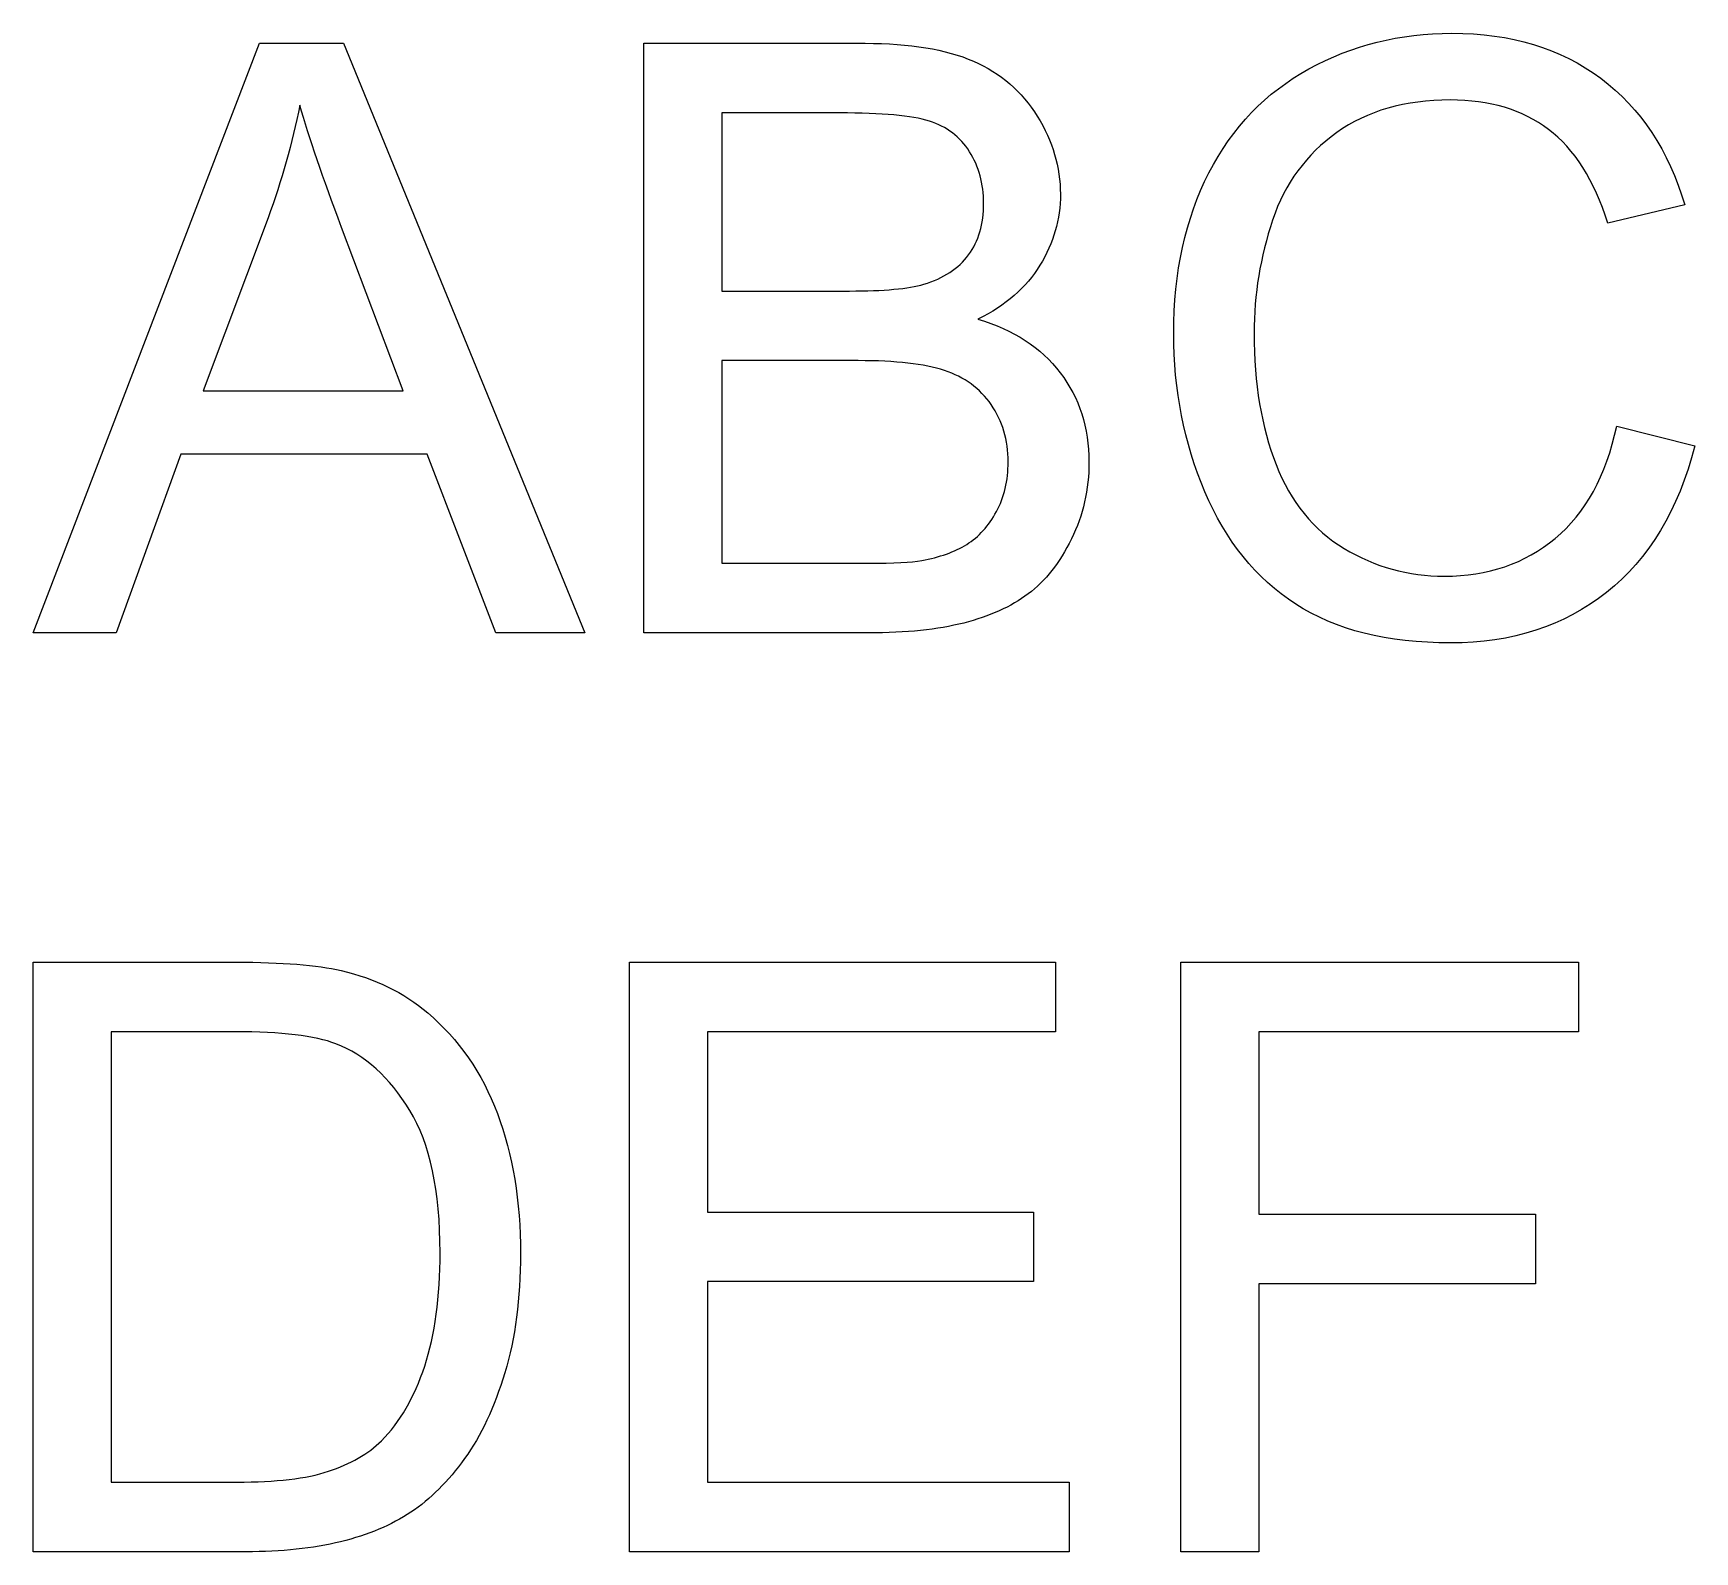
# Model space of a CAD drawing. Header units: millimetres. Extents: x 10 to 38.2, y -5.8 to 20.
import ezdxf

# ---------------------------------------------------------------- set-up
doc = ezdxf.new("R2010")
doc.units = ezdxf.units.MM
doc.layers.get('0').update_dxf_attribs({"lineweight": 25, "true_color": 0xffffff})

msp = doc.modelspace()

# ---------------------------------------------------------------- linework, layer by layer
for p, q in [((10, 9.829), (13.84, 19.829)), ((13.84, 19.829), (15.266, 19.829)), ((15.266, 19.829), (19.359, 9.829)), ((20.36, 9.829), (20.36, 19.829)), ((20.36, 19.829), (24.112, 19.829)), ((23.682, 18.649), (21.683, 18.649)), ((21.683, 18.649), (21.683, 15.628)), ((38.019, 17.087), (36.716, 16.78)), ((13.984, 16.869), (12.885, 13.936)), ((16.276, 13.936), (15.232, 16.705)), ((21.683, 15.628), (23.846, 15.628)), ((23.996, 14.447), (21.683, 14.447)), ((21.683, 14.447), (21.683, 11.01)), ((12.885, 13.936), (16.276, 13.936)), ((36.866, 13.336), (38.189, 13.001)), ((12.503, 12.858), (11.405, 9.829)), ((16.685, 12.858), (12.503, 12.858)), ((17.851, 9.829), (16.685, 12.858)), ((21.683, 11.01), (24.173, 11.01)), ((11.405, 9.829), (10, 9.829)), ((19.359, 9.829), (17.851, 9.829)), ((24.173, 9.829), (20.36, 9.829)), ((10, -5.756), (10, 4.244)), ((10, 4.244), (13.445, 4.244)), ((20.114, -5.756), (20.114, 4.244)), ((20.114, 4.244), (27.345, 4.244)), ((27.345, 4.244), (27.345, 3.064)), ((29.471, -5.756), (29.471, 4.244)), ((29.471, 4.244), (36.217, 4.244)), ((36.217, 4.244), (36.217, 3.064)), ((13.424, 3.064), (11.323, 3.064)), ((11.323, 3.064), (11.323, -4.575)), ((27.345, 3.064), (21.437, 3.064)), ((21.437, 3.064), (21.437, 0.002)), ((36.217, 3.064), (30.795, 3.064)), ((30.795, 3.064), (30.795, -0.032)), ((21.437, 0.002), (26.969, 0.002)), ((26.969, 0.002), (26.969, -1.172)), ((30.795, -0.032), (35.488, -0.032)), ((35.488, -0.032), (35.488, -1.213)), ((26.969, -1.172), (21.437, -1.172)), ((21.437, -1.172), (21.437, -4.575)), ((35.488, -1.213), (30.795, -1.213)), ((30.795, -1.213), (30.795, -5.756)), ((11.323, -4.575), (13.458, -4.575)), ((21.437, -4.575), (27.577, -4.575)), ((27.577, -4.575), (27.577, -5.756)), ((13.608, -5.756), (10, -5.756)), ((27.577, -5.756), (20.114, -5.756)), ((30.795, -5.756), (29.471, -5.756))]:
    msp.add_line(p, q)
for points in [[(24.112, 19.829), (24.876, 19.829), (25.488, 19.728), (25.95, 19.526)], [(31.644, 19.396), (32.378, 19.799), (33.187, 20), (34.069, 20)], [(34.069, 20), (35.069, 20), (35.911, 19.745), (36.593, 19.236)], [(25.95, 19.526), (26.412, 19.324), (26.773, 19.012), (27.035, 18.591)], [(29.946, 17.63), (30.343, 18.405), (30.91, 18.994), (31.644, 19.396)], [(36.593, 19.236), (37.275, 18.727), (37.75, 18.01), (38.019, 17.087)], [(14.523, 18.779), (14.395, 18.138), (14.216, 17.501), (13.984, 16.869)], [(15.232, 16.705), (14.914, 17.547), (14.677, 18.238), (14.523, 18.779)], [(25.203, 18.51), (24.907, 18.603), (24.4, 18.649), (23.682, 18.649)], [(34.042, 18.868), (33.273, 18.868), (32.631, 18.683), (32.115, 18.315)], [(35.706, 18.37), (35.265, 18.702), (34.71, 18.868), (34.042, 18.868)], [(25.885, 17.991), (25.726, 18.244), (25.499, 18.416), (25.203, 18.51)], [(27.035, 18.591), (27.296, 18.171), (27.427, 17.731), (27.427, 17.271)], [(36.716, 16.78), (36.484, 17.508), (36.147, 18.038), (35.706, 18.37)], [(32.115, 18.315), (31.599, 17.947), (31.236, 17.452), (31.027, 16.832)], [(26.124, 17.115), (26.124, 17.447), (26.044, 17.739), (25.885, 17.991)], [(29.349, 14.905), (29.349, 15.946), (29.548, 16.854), (29.946, 17.63)], [(27.427, 17.271), (27.427, 16.844), (27.311, 16.442), (27.079, 16.064)], [(25.868, 16.241), (26.039, 16.473), (26.124, 16.764), (26.124, 17.115)], [(31.027, 16.832), (30.818, 16.211), (30.713, 15.571), (30.713, 14.911)], [(25.108, 15.744), (25.444, 15.844), (25.698, 16.01), (25.868, 16.241)], [(27.079, 16.064), (26.847, 15.687), (26.497, 15.382), (26.028, 15.15)], [(23.846, 15.628), (24.432, 15.628), (24.853, 15.666), (25.108, 15.744)], [(26.028, 15.15), (26.633, 14.973), (27.098, 14.67), (27.423, 14.243)], [(29.877, 12.224), (29.525, 13.056), (29.349, 13.95), (29.349, 14.905)], [(30.713, 14.911), (30.713, 14.061), (30.837, 13.319), (31.085, 12.684)], [(25.459, 14.28), (25.12, 14.392), (24.632, 14.447), (23.996, 14.447)], [(26.253, 13.701), (26.062, 13.976), (25.798, 14.169), (25.459, 14.28)], [(27.423, 14.243), (27.748, 13.815), (27.911, 13.311), (27.911, 12.729)], [(26.54, 12.729), (26.54, 13.101), (26.444, 13.425), (26.253, 13.701)], [(35.822, 11.432), (36.336, 11.86), (36.684, 12.494), (36.866, 13.336)], [(38.189, 13.001), (37.912, 11.915), (37.413, 11.086), (36.692, 10.515)], [(26.342, 11.886), (26.474, 12.129), (26.54, 12.41), (26.54, 12.729)], [(27.911, 12.729), (27.911, 12.26), (27.812, 11.825), (27.614, 11.422)], [(31.085, 12.684), (31.333, 12.05), (31.718, 11.576), (32.241, 11.262)], [(31.419, 10.317), (30.744, 10.756), (30.23, 11.392), (29.877, 12.224)], [(25.837, 11.33), (26.042, 11.457), (26.21, 11.643), (26.342, 11.886)], [(25.073, 11.057), (25.378, 11.112), (25.633, 11.203), (25.837, 11.33)], [(27.614, 11.422), (27.417, 11.02), (27.172, 10.709), (26.881, 10.491)], [(33.939, 10.791), (34.681, 10.791), (35.308, 11.005), (35.822, 11.432)], [(24.173, 11.01), (24.6, 11.01), (24.901, 11.025), (25.073, 11.057)], [(32.241, 11.262), (32.764, 10.948), (33.33, 10.791), (33.939, 10.791)], [(26.881, 10.491), (26.59, 10.273), (26.225, 10.108), (25.786, 9.997)], [(36.692, 10.515), (35.971, 9.944), (35.09, 9.659), (34.049, 9.659)], [(34.049, 9.659), (32.971, 9.659), (32.094, 9.878), (31.419, 10.317)], [(25.786, 9.997), (25.347, 9.885), (24.81, 9.829), (24.173, 9.829)], [(13.445, 4.244), (14.222, 4.244), (14.816, 4.197), (15.225, 4.101)], [(15.225, 4.101), (15.798, 3.969), (16.287, 3.731), (16.692, 3.385)], [(16.692, 3.385), (17.219, 2.939), (17.614, 2.37), (17.875, 1.676)], [(15.136, 2.86), (14.782, 2.996), (14.211, 3.064), (13.424, 3.064)], [(16.388, 1.731), (16.045, 2.292), (15.628, 2.669), (15.136, 2.86)], [(16.903, -0.68), (16.903, 0.365), (16.731, 1.169), (16.388, 1.731)], [(17.875, 1.676), (18.137, 0.983), (18.267, 0.19), (18.267, -0.701)], [(16.641, -2.608), (16.816, -2.078), (16.903, -1.435), (16.903, -0.68)], [(18.267, -0.701), (18.267, -1.46), (18.179, -2.133), (18.001, -2.72)], [(15.907, -3.873), (16.221, -3.559), (16.465, -3.137), (16.641, -2.608)], [(18.001, -2.72), (17.824, -3.307), (17.597, -3.792), (17.319, -4.176)], [(15.01, -4.391), (15.385, -4.268), (15.684, -4.096), (15.907, -3.873)], [(17.319, -4.176), (17.042, -4.561), (16.738, -4.863), (16.409, -5.084)], [(13.458, -4.575), (14.118, -4.575), (14.635, -4.514), (15.01, -4.391)], [(16.409, -5.084), (16.079, -5.304), (15.681, -5.471), (15.215, -5.585)], [(15.215, -5.585), (14.749, -5.699), (14.213, -5.756), (13.608, -5.756)]]:
    msp.add_open_spline(points, degree=3)

doc.saveas('drawing.dxf')
